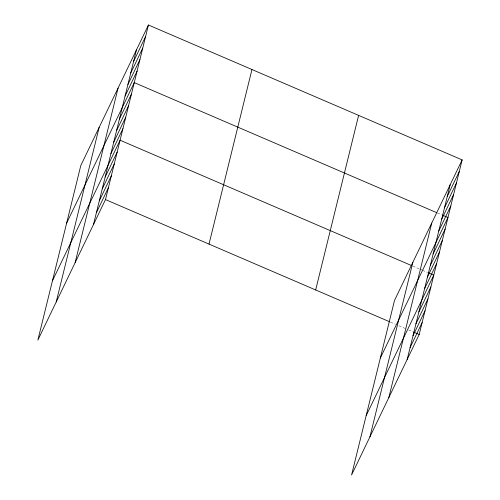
<?xml version="1.0" encoding="UTF-8"?>
<svg xmlns="http://www.w3.org/2000/svg" width="500" height="500" viewBox="0 0 500 500"><rect width="100%" height="100%" fill="white"/><g stroke="black" fill="none" stroke-linecap="round" stroke-linejoin="round"><path stroke-width="0.38" stroke-dasharray="2.5 1.88" d="M437.475 213L441.675 214.8M412.812 266.1L419.106 268.806M419.806 269.106L421.906 270.006M422.606 270.312L427.5 272.413M390.519 322.15L395.412 324.256M398.913 325.756L405.206 328.462M408.706 329.969L412.9 331.775"/><path stroke-width="0.75" d="M56.212 301.975L99.156 127.387M75.119 262.688L118.062 88.106M93.469 224.556L136.412 49.975M148.431 25L80.806 165.519L37.862 340.106L105.487 199.587L148.431 25L462.137 159.894L419.194 334.481L351.569 475L394.513 300.413L462.137 159.894M209.013 244.1L251.956 69.519M315.669 289.962L358.619 115.381M369.919 436.869L412.863 262.288M388.825 397.581L431.769 223M407.175 359.456L450.119 184.869M133.581 61.494L145.6 36.525M130.744 73.019L142.762 48.044M127.912 84.544L139.931 59.569M125.075 96.062L137.094 71.087M66.631 223.131L134.262 82.613L436.775 212.694M119.406 119.106L131.425 94.138M116.575 130.631L128.594 105.656M113.737 142.156L125.756 117.181M110.906 153.675L122.925 128.706M52.462 280.744L120.087 140.225L411.413 265.5M105.15 177.069L117.169 152.1M102.231 188.944L114.25 163.969M99.306 200.812L111.325 175.844M96.388 212.688L108.406 187.712M447.287 196.394L459.306 171.419M444.45 207.913L456.469 182.944M441.619 219.438L453.638 194.462M438.781 230.963L450.8 205.987M380.344 358.031L447.969 217.506L442.375 215.1M433.113 254.006L445.131 229.031M430.281 265.525L442.3 240.556M427.444 277.05L439.462 252.075M424.613 288.575L436.631 263.6M366.169 415.644L433.794 275.125L428.2 272.719M418.856 311.969L430.875 286.994M415.938 323.837L427.956 298.869M413.019 335.712L425.037 310.738M410.1 347.581L422.119 322.606M105.487 199.587L389.819 321.85M413.6 332.075L419.194 334.481"/></g></svg>
